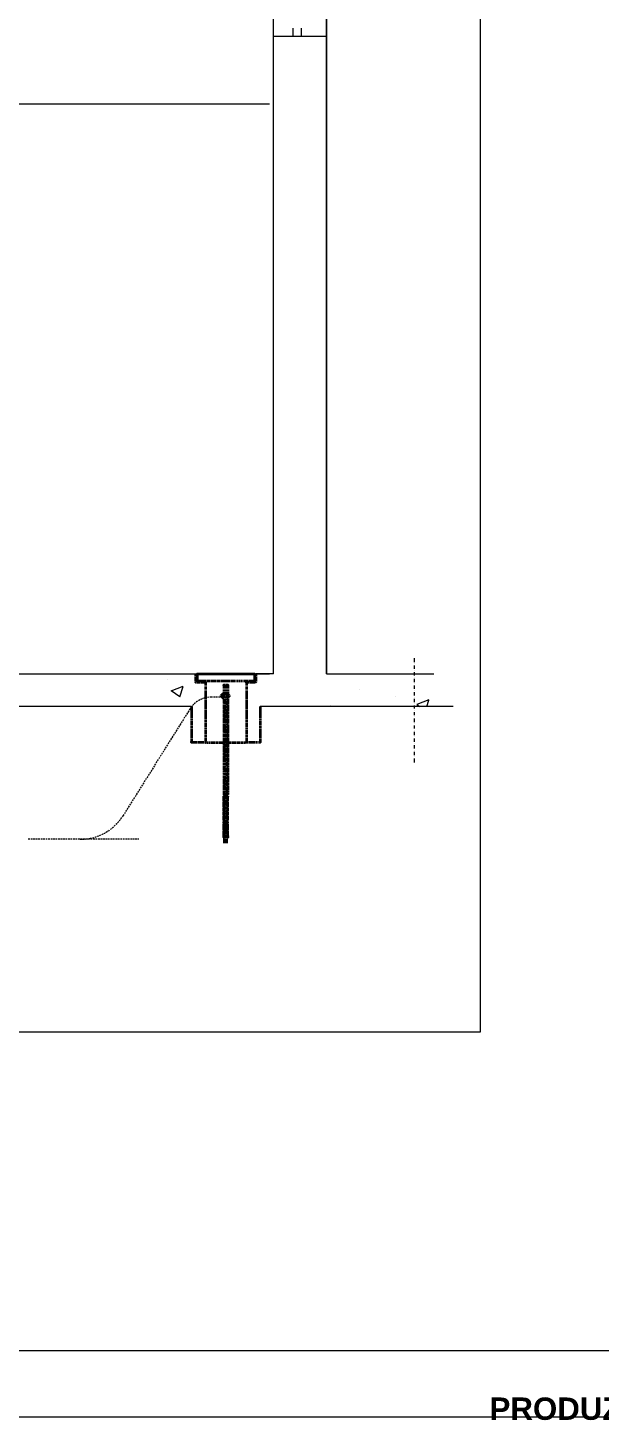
# Model space of a CAD drawing. Header units: inches. Extents: x 5 to 1823, y 18 to 726.
# Drawn here: x 298.9 to 385, y 17.5 to 227 of the extents above; entities that cross this region are included whole.
import ezdxf

# ---------------------------------------------------------------- set-up
doc = ezdxf.new("R2010")
doc.units = ezdxf.units.IN
doc.header["$MEASUREMENT"] = 0
for name, color, linetype in [('PDF2_0', 7, 'Continuous'), ('PDF2_EL0001', 1, 'Continuous'), ('PDF2_Layer 1', 7, 'Continuous'), ('PDF2_PAREDE', 6, 'Continuous'), ('PDF2_Texto', 1, 'Continuous'), ('PDF2_TIGRECAD', 6, 'Continuous')]:
    doc.layers.add(name, color=color, linetype=linetype)
doc.layers.add('PDF2_TUB-ELETRICA', color=7, linetype='Continuous', true_color=0x7fbfff)
doc.styles.add('PDF Arial Bold', font='arialbd.ttf')

msp = doc.modelspace()

# ---------------------------------------------------------------- linework, layer by layer
at = {"layer": 'PDF2_0', "lineweight": 5}
msp.add_lwpolyline([(106.39, 283.43), (366.96, 283.43), (366.96, 75.91), (106.39, 75.91)], close=True, dxfattribs=at)
msp.add_lwpolyline([(106.39, 283.43), (366.96, 283.43), (366.96, 75.91), (106.39, 75.91)], close=True, dxfattribs=at)
for points in [[(338.81, 226.88), (338.81, 227.01)], [(338.81, 226.7), (338.81, 226.83)], [(338.81, 226.52), (338.81, 226.63)], [(338.81, 226.32), (338.81, 226.45)], [(340.04, 226.88), (340.04, 227.01)], [(340.04, 226.7), (340.04, 226.83)], [(340.04, 226.52), (340.04, 226.63)], [(340.04, 226.32), (340.04, 226.45)], [(335.84, 225.78), (343.84, 225.78)], [(338.81, 226.14), (338.81, 226.27)], [(338.81, 225.96), (338.81, 226.07)], [(338.81, 225.78), (338.81, 225.89)], [(340.04, 226.14), (340.04, 226.27)], [(340.04, 225.96), (340.04, 226.07)], [(340.04, 225.78), (340.04, 225.89)], [(357.02, 132.17), (357.02, 131.57)], [(357.02, 131.32), (357.02, 131.32)], [(357.02, 131.07), (357.02, 130.58)], [(357.02, 130.33), (357.02, 130.33)], [(357.02, 130.06), (357.02, 129.57)], [(155.26, 129.82), (179.51, 129.82), (332.97, 129.82)], [(335.84, 129.82), (333.2, 129.82), (335.26, 129.82)], [(343.84, 129.82), (359.98, 129.82)], [(357.02, 129.32), (357.02, 129.32)], [(357.02, 129.08), (357.02, 128.58)], [(357.02, 128.34), (357.02, 128.34)], [(357.02, 128.07), (357.02, 127.57)], [(324.75, 125.89), (324.53, 125.78)], [(325.09, 126.05), (324.89, 125.96), (324.87, 125.96)], [(325.45, 126.16), (325.4, 126.16), (325.2, 126.09)], [(325.81, 126.25), (325.56, 126.2)], [(326.17, 126.29), (325.92, 126.27)], [(326.68, 126.31), (326.48, 126.31), (326.3, 126.29)], [(327.07, 126.31), (326.82, 126.31)], [(327.43, 126.31), (327.18, 126.31)], [(327.81, 126.31), (327.56, 126.31)], [(328.19, 126.31), (327.94, 126.31)], [(328.53, 126.31), (328.3, 126.31)], [(357.02, 127.33), (357.02, 127.33)], [(357.02, 127.08), (357.02, 126.58)], [(357.02, 126.31), (357.02, 126.31)], [(357.02, 126.07), (357.02, 125.57)], [(322.87, 123.94), (322.73, 123.71)], [(323.07, 124.25), (322.93, 124.02)], [(323.36, 124.68), (323.25, 124.52), (323.14, 124.34)], [(323.56, 124.97), (323.43, 124.77)], [(323.83, 125.24), (323.65, 125.06)], [(324.12, 125.48), (323.97, 125.37), (323.92, 125.33)], [(324.42, 125.71), (324.39, 125.69), (324.21, 125.55)], [(357.02, 125.33), (357.02, 125.33)], [(357.02, 125.08), (357.02, 124.59)], [(357.02, 124.32), (357.02, 124.32)], [(357.02, 124.07), (357.02, 123.58)], [(321.48, 121.69), (321.34, 121.49)], [(321.68, 122.03), (321.54, 121.8)], [(321.88, 122.34), (321.74, 122.12)], [(322.08, 122.66), (321.95, 122.43)], [(322.28, 122.97), (322.15, 122.77)], [(322.46, 123.28), (322.35, 123.08)], [(322.67, 123.6), (322.53, 123.4)], [(357.02, 123.33), (357.02, 123.33)], [(357.02, 123.08), (357.02, 122.57)], [(357.02, 122.32), (357.02, 122.32)], [(357.02, 122.07), (357.02, 121.58)], [(320.08, 119.47), (319.95, 119.27)], [(320.29, 119.8), (320.15, 119.58)], [(320.49, 120.12), (320.35, 119.89)], [(320.69, 120.43), (320.55, 120.21)], [(320.89, 120.75), (320.76, 120.54)], [(321.07, 121.06), (320.94, 120.86)], [(321.27, 121.38), (321.14, 121.17)], [(357.02, 121.33), (357.02, 121.33)], [(357.02, 121.08), (357.02, 120.57)], [(357.02, 120.32), (357.02, 120.32)], [(357.02, 120.07), (357.02, 119.58)], [(318.89, 117.56), (318.76, 117.36)], [(319.1, 117.9), (318.96, 117.67)], [(319.3, 118.21), (319.16, 117.99)], [(319.48, 118.52), (319.36, 118.3)], [(319.68, 118.84), (319.54, 118.64)], [(319.88, 119.15), (319.75, 118.95)], [(357.02, 119.33), (357.02, 119.33)], [(357.02, 119.09), (357.02, 118.57)], [(357.02, 118.32), (357.02, 118.32)], [(357.02, 118.08), (357.02, 117.58)], [(317.5, 115.34), (317.37, 115.13)], [(317.7, 115.67), (317.57, 115.45)], [(317.91, 115.99), (317.77, 115.76)], [(318.08, 116.3), (317.95, 116.08)], [(318.29, 116.62), (318.15, 116.41)], [(318.49, 116.93), (318.35, 116.73)], [(318.69, 117.24), (318.56, 117.04)], [(357.02, 117.33), (357.02, 117.33)], [(357.02, 117.06), (357.02, 116.46)], [(316.31, 113.43), (316.18, 113.23)], [(316.49, 113.76), (316.38, 113.54)], [(316.69, 114.08), (316.56, 113.85)], [(316.9, 114.39), (316.76, 114.17)], [(317.1, 114.71), (316.96, 114.51)], [(317.3, 115.02), (317.16, 114.82)], [(314.92, 111.2), (314.78, 111)], [(315.1, 111.52), (314.99, 111.32)], [(315.3, 111.86), (315.17, 111.63)], [(315.5, 112.17), (315.37, 111.95)], [(315.71, 112.48), (315.57, 112.28)], [(315.91, 112.8), (315.77, 112.6)], [(316.11, 113.11), (315.97, 112.91)], [(313.53, 108.98), (313.39, 108.78)], [(313.71, 109.3), (313.57, 109.09)], [(313.91, 109.63), (313.77, 109.41)], [(314.11, 109.95), (313.98, 109.72)], [(314.31, 110.26), (314.18, 110.04)], [(314.52, 110.58), (314.38, 110.37)], [(314.72, 110.89), (314.58, 110.69)], [(311.84, 106.89), (312.02, 107.05)], [(312.14, 107.14), (312.27, 107.28), (312.29, 107.32)], [(312.38, 107.41), (312.54, 107.61)], [(312.63, 107.7), (312.76, 107.86), (312.79, 107.9)], [(312.85, 107.99), (313.01, 108.2)], [(313.33, 108.67), (313.21, 108.49), (313.08, 108.31)], [(299.16, 104.94), (298.91, 104.94)], [(299.54, 104.94), (299.29, 104.94)], [(299.92, 104.94), (299.67, 104.94)], [(300.3, 104.94), (300.03, 104.94)], [(300.66, 104.94), (300.42, 104.94)], [(301.04, 104.94), (300.8, 104.94)], [(301.43, 104.94), (301.18, 104.94)], [(301.78, 104.94), (301.54, 104.94)], [(302.17, 104.94), (301.92, 104.94)], [(302.55, 104.94), (302.3, 104.94)], [(302.91, 104.94), (302.66, 104.94)], [(303.29, 104.94), (303.04, 104.94)], [(303.67, 104.94), (303.42, 104.94)], [(304.05, 104.94), (303.78, 104.94)], [(304.41, 104.94), (304.16, 104.94)], [(304.79, 104.94), (304.55, 104.94)], [(305.18, 104.94), (304.93, 104.94)], [(305.53, 104.94), (305.29, 104.94)], [(305.92, 104.94), (305.67, 104.94)], [(306.3, 104.94), (306.05, 104.94)], [(306.66, 104.94), (306.41, 104.94)], [(306.75, 104.92), (306.97, 104.92)], [(307.04, 104.94), (306.79, 104.94)], [(307.11, 104.94), (307.35, 104.94)], [(307.42, 104.94), (307.17, 104.94)], [(307.47, 104.94), (307.51, 104.94), (307.71, 104.99)], [(307.8, 104.92), (307.53, 104.94)], [(307.85, 105.01), (308.09, 105.03)], [(308.16, 104.92), (307.91, 104.92)], [(308.21, 105.05), (308.27, 105.08), (308.45, 105.12)], [(308.54, 104.92), (308.3, 104.92)], [(308.59, 105.14), (308.81, 105.21)], [(308.92, 104.92), (308.68, 104.92)], [(308.95, 105.23), (309.01, 105.25), (309.17, 105.32)], [(309.28, 104.92), (309.04, 104.92)], [(309.28, 105.37), (309.53, 105.46)], [(309.67, 104.92), (309.42, 104.92)], [(309.64, 105.5), (309.73, 105.52), (309.87, 105.59)], [(310.05, 104.92), (309.8, 104.92)], [(309.98, 105.64), (310.2, 105.75)], [(310.43, 104.92), (310.16, 104.92)], [(310.32, 105.82), (310.43, 105.86), (310.54, 105.93)], [(310.79, 104.92), (310.54, 104.92)], [(310.65, 106), (310.86, 106.13)], [(311.17, 104.92), (310.92, 104.92)], [(310.97, 106.2), (311.08, 106.27), (311.17, 106.33)], [(311.28, 106.42), (311.46, 106.56)], [(311.55, 104.92), (311.28, 104.92)], [(311.57, 106.65), (311.71, 106.74), (311.75, 106.8)], [(311.91, 104.92), (311.66, 104.92)], [(312.29, 104.92), (312.05, 104.92)], [(312.67, 104.92), (312.43, 104.92)], [(313.03, 104.92), (312.79, 104.92)], [(313.41, 104.92), (313.17, 104.92)], [(313.8, 104.92), (313.55, 104.92)], [(314.18, 104.92), (313.91, 104.92)], [(314.54, 104.92), (314.29, 104.92)], [(314.92, 104.92), (314.67, 104.92)], [(315.3, 104.92), (315.03, 104.92)], [(315.57, 104.92), (315.41, 104.92)]]:
    msp.add_lwpolyline(points, dxfattribs=at)
at = {"layer": 'PDF2_EL0001', "lineweight": 5}
for points in [[(146.69, 129.82), (146.69, 249.8), (129.51, 249.8), (129.51, 254.96), (361.01, 254.96), (361.01, 249.8), (343.84, 249.8), (343.84, 129.82), (343.84, 249.8)], [(335.84, 129.82), (335.84, 249.8), (335.84, 235.18)], [(207.26, 129.75), (207.26, 215.63), (335.26, 215.63)]]:
    msp.add_lwpolyline(points, dxfattribs=at)
at = {"layer": 'PDF2_Layer 1', "color": 30, "lineweight": 5, "true_color": 0xff7f00}
msp.add_lwpolyline([(25.47, 611.93), (866.45, 611.93), (866.45, 17.96), (25.47, 17.96)], close=True, dxfattribs=at)
at = {"layer": 'PDF2_Layer 1', "lineweight": 5}
msp.add_lwpolyline([(50.46, 27.95), (50.46, 601.94), (856.46, 601.94), (856.46, 27.95)], close=True, dxfattribs=at)
msp.add_lwpolyline([(50.46, 27.95), (50.46, 601.94), (856.46, 601.94), (856.46, 27.95)], close=True, dxfattribs=at)
msp.add_lwpolyline([(50.46, 27.95), (50.46, 601.94), (856.46, 601.94), (856.46, 27.95)], close=True, dxfattribs=at)
at = {"layer": 'PDF2_PAREDE', "lineweight": 35}
for points in [[(324.12, 129.82), (324.12, 129.68)], [(324.12, 129.62), (324.12, 129.5)], [(324.12, 129.44), (324.12, 129.32)], [(324.12, 129.26), (324.12, 129.12)], [(324.12, 129.05), (324.12, 128.94)], [(324.12, 128.87), (324.12, 128.76)], [(324.12, 128.69), (324.12, 128.56), (324.26, 128.56)], [(324.33, 129.71), (324.33, 129.82), (332.99, 129.82), (332.99, 129.71)], [(324.33, 129.64), (324.33, 129.5)], [(324.33, 129.46), (324.33, 129.32)], [(324.33, 129.26), (324.33, 129.14)], [(324.33, 129.08), (324.33, 128.94)], [(324.33, 128.87), (324.33, 128.78), (324.42, 128.78)], [(324.33, 128.56), (324.44, 128.56)], [(324.48, 128.78), (324.6, 128.78)], [(324.51, 128.56), (324.64, 128.56)], [(324.66, 128.78), (324.8, 128.78)], [(324.69, 128.56), (324.82, 128.56)], [(324.84, 128.78), (324.98, 128.78)], [(324.89, 128.56), (325, 128.56)], [(325.05, 128.78), (325.16, 128.78)], [(325.07, 128.56), (325.2, 128.56)], [(325.22, 128.78), (325.36, 128.78)], [(325.25, 128.56), (325.38, 128.56)], [(325.4, 128.78), (325.54, 128.78)], [(325.45, 128.56), (325.58, 128.56), (325.58, 128.47)], [(325.58, 128.4), (325.58, 128.29)], [(325.58, 128.22), (325.58, 128.11)], [(325.58, 128.04), (325.58, 127.91)], [(325.58, 127.84), (325.58, 127.73)], [(325.61, 128.78), (325.72, 128.78)], [(325.79, 128.78), (325.92, 128.78)], [(325.97, 128.78), (326.1, 128.78)], [(326.17, 128.78), (326.28, 128.78)], [(326.35, 128.78), (326.48, 128.78)], [(326.53, 128.78), (326.66, 128.78)], [(326.73, 128.78), (326.84, 128.78)], [(326.91, 128.78), (327.04, 128.78)], [(327.11, 128.78), (327.22, 128.78)], [(327.29, 128.78), (327.4, 128.78)], [(327.47, 128.78), (327.6, 128.78)], [(327.67, 128.78), (327.78, 128.78)], [(327.85, 128.78), (327.99, 128.78)], [(328.03, 128.78), (328.17, 128.78)], [(328.23, 128.78), (328.35, 128.78)], [(328.35, 128.07), (328.35, 128.16), (328.44, 128.16)], [(328.35, 128.02), (328.35, 127.89)], [(328.41, 128.78), (328.55, 128.78)], [(328.48, 128.16), (328.48, 128.07)], [(328.48, 128.02), (328.48, 127.89)], [(328.5, 128.16), (328.64, 128.16)], [(328.59, 128.78), (328.73, 128.78)], [(328.7, 128.16), (328.82, 128.16)], [(328.79, 128.78), (328.91, 128.78)], [(328.84, 128.16), (328.84, 128.07)], [(328.84, 128.02), (328.84, 127.89)], [(328.88, 128.16), (328.97, 128.16), (328.97, 128.07)], [(328.97, 128.78), (329.11, 128.78)], [(328.97, 128.02), (328.97, 127.89)], [(329.15, 128.78), (329.29, 128.78)], [(329.36, 128.78), (329.47, 128.78)], [(329.54, 128.78), (329.67, 128.78)], [(329.72, 128.78), (329.85, 128.78)], [(329.92, 128.78), (330.03, 128.78)], [(330.1, 128.78), (330.23, 128.78)], [(330.3, 128.78), (330.41, 128.78)], [(330.48, 128.78), (330.59, 128.78)], [(330.66, 128.78), (330.79, 128.78)], [(330.86, 128.78), (330.97, 128.78)], [(331.04, 128.78), (331.15, 128.78)], [(331.22, 128.78), (331.35, 128.78)], [(331.42, 128.78), (331.53, 128.78)], [(331.6, 128.78), (331.74, 128.78)], [(331.76, 128.47), (331.76, 128.56), (331.87, 128.56)], [(331.76, 128.4), (331.76, 128.29)], [(331.76, 128.22), (331.76, 128.11)], [(331.76, 128.04), (331.76, 127.91)], [(331.76, 127.84), (331.76, 127.73)], [(331.78, 128.78), (331.92, 128.78)], [(331.94, 128.56), (332.07, 128.56)], [(331.98, 128.78), (332.1, 128.78)], [(332.14, 128.56), (332.25, 128.56)], [(332.16, 128.78), (332.3, 128.78)], [(332.32, 128.56), (332.43, 128.56)], [(332.34, 128.78), (332.48, 128.78)], [(332.5, 128.56), (332.63, 128.56)], [(332.54, 128.78), (332.66, 128.78)], [(332.7, 128.56), (332.81, 128.56)], [(332.72, 128.78), (332.86, 128.78)], [(332.88, 128.56), (333.02, 128.56)], [(332.99, 128.87), (332.99, 128.78), (332.9, 128.78)], [(332.99, 129.64), (332.99, 129.5)], [(332.99, 129.46), (332.99, 129.32)], [(332.99, 129.26), (332.99, 129.14)], [(332.99, 129.08), (332.99, 128.94)], [(333.2, 128.69), (333.2, 128.56), (333.06, 128.56)], [(333.2, 129.82), (333.2, 129.68)], [(333.2, 129.62), (333.2, 129.5)], [(333.2, 129.44), (333.2, 129.32)], [(333.2, 129.26), (333.2, 129.12)], [(333.2, 129.05), (333.2, 128.94)], [(333.2, 128.87), (333.2, 128.76)], [(325.58, 127.66), (325.58, 127.55)], [(325.58, 127.48), (325.58, 127.35)], [(325.58, 127.28), (325.58, 127.17)], [(325.58, 127.1), (325.58, 126.97)], [(325.58, 126.92), (325.58, 126.79)], [(325.58, 126.72), (325.58, 126.61)], [(325.58, 126.54), (325.58, 126.4)], [(325.58, 126.36), (325.58, 126.23)], [(325.58, 126.16), (325.58, 126.05)], [(325.58, 125.98), (325.58, 125.84)], [(325.58, 125.8), (325.58, 125.66)], [(327.94, 126.54), (327.94, 126.61), (328.01, 126.61)], [(327.94, 126.47), (327.94, 126.4), (328.01, 126.4)], [(328.08, 126.61), (328.14, 126.61)], [(328.08, 126.4), (328.14, 126.4)], [(328.14, 126.72), (328.14, 126.81), (328.21, 126.81)], [(328.14, 126.67), (328.14, 126.54)], [(328.14, 126.47), (328.14, 126.36)], [(328.14, 126.29), (328.14, 126.2), (328.21, 126.2)], [(328.28, 126.81), (328.35, 126.81)], [(328.28, 126.2), (328.35, 126.2)], [(328.35, 127.82), (328.35, 127.71)], [(328.35, 127.64), (328.35, 127.5)], [(328.35, 127.44), (328.35, 127.33)], [(328.35, 127.26), (328.35, 127.15)], [(328.35, 127.08), (328.35, 126.94)], [(328.35, 126.88), (328.35, 126.76)], [(328.35, 126.7), (328.35, 126.61), (328.46, 126.61)], [(328.35, 126.61), (328.35, 126.52)], [(328.35, 126.45), (328.35, 126.31)], [(328.35, 126.4), (328.46, 126.4)], [(328.35, 126.27), (328.35, 126.14)], [(328.35, 126.07), (328.35, 125.96)], [(328.35, 125.89), (328.35, 125.75)], [(328.48, 127.82), (328.48, 127.71)], [(328.48, 127.64), (328.48, 127.5)], [(328.48, 127.44), (328.48, 127.33)], [(328.48, 127.26), (328.48, 127.15)], [(328.48, 127.08), (328.48, 126.94)], [(328.48, 126.88), (328.48, 126.76)], [(328.48, 126.7), (328.48, 126.61)], [(328.48, 126.4), (328.48, 126.31)], [(328.48, 126.25), (328.48, 126.14)], [(328.48, 126.07), (328.48, 125.93)], [(328.48, 125.87), (328.48, 125.75)], [(328.53, 126.61), (328.64, 126.61)], [(328.53, 126.4), (328.64, 126.4)], [(328.84, 126.7), (328.84, 126.61), (328.7, 126.61)], [(328.7, 126.4), (328.84, 126.4), (328.84, 126.27)], [(328.84, 127.82), (328.84, 127.71)], [(328.84, 127.64), (328.84, 127.5)], [(328.84, 127.44), (328.84, 127.33)], [(328.84, 127.26), (328.84, 127.15)], [(328.84, 127.08), (328.84, 126.94)], [(328.84, 126.88), (328.84, 126.76)], [(328.84, 126.2), (328.84, 126.09)], [(328.84, 126.02), (328.84, 125.89)], [(328.84, 125.82), (328.84, 125.71)], [(328.88, 126.61), (329.02, 126.61)], [(328.88, 126.4), (329.02, 126.4)], [(328.97, 127.82), (328.97, 127.71)], [(328.97, 127.64), (328.97, 127.5)], [(328.97, 127.44), (328.97, 127.33)], [(328.97, 127.26), (328.97, 127.15)], [(328.97, 127.08), (328.97, 126.94)], [(328.97, 126.88), (328.97, 126.76)], [(328.97, 126.7), (328.97, 126.61)], [(328.97, 126.4), (328.97, 126.31)], [(328.97, 126.25), (328.97, 126.14)], [(328.97, 126.07), (328.97, 125.93)], [(328.97, 125.87), (328.97, 125.75)], [(329.09, 126.61), (329.18, 126.61), (329.18, 126.54)], [(329.18, 126.47), (329.18, 126.4), (329.09, 126.4)], [(331.76, 127.66), (331.76, 127.55)], [(331.76, 127.48), (331.76, 127.35)], [(331.76, 127.28), (331.76, 127.17)], [(331.76, 127.1), (331.76, 126.97)], [(331.76, 126.92), (331.76, 126.79)], [(331.76, 126.72), (331.76, 126.61)], [(331.76, 126.54), (331.76, 126.4)], [(331.76, 126.36), (331.76, 126.23)], [(331.76, 126.16), (331.76, 126.05)], [(331.76, 125.98), (331.76, 125.84)], [(331.76, 125.8), (331.76, 125.66)], [(323.52, 124.9), (323.52, 124.77)], [(323.52, 124.7), (323.52, 124.56)], [(323.52, 124.52), (323.52, 124.38)], [(323.52, 124.32), (323.52, 124.2)], [(323.52, 124.14), (323.52, 124)], [(323.52, 123.96), (323.52, 123.82)], [(323.52, 123.76), (323.52, 123.64)], [(325.58, 125.6), (325.58, 125.48)], [(325.58, 125.42), (325.58, 125.28)], [(325.58, 125.24), (325.58, 125.1)], [(325.58, 125.04), (325.58, 124.92)], [(325.58, 124.86), (325.58, 124.72)], [(325.58, 124.65), (325.58, 124.54)], [(325.58, 124.47), (325.58, 124.36)], [(325.58, 124.29), (325.58, 124.16)], [(325.58, 124.09), (325.58, 123.98)], [(325.58, 123.91), (325.58, 123.78)], [(325.58, 123.73), (325.58, 123.6)], [(328.35, 125.71), (328.35, 125.57)], [(328.35, 125.51), (328.35, 125.39)], [(328.35, 125.33), (328.35, 125.19)], [(328.35, 125.12), (328.35, 125.01)], [(328.35, 124.95), (328.35, 124.83)], [(328.35, 124.77), (328.35, 124.63)], [(328.35, 124.56), (328.35, 124.45)], [(328.35, 124.38), (328.35, 124.25)], [(328.35, 124.2), (328.35, 124.07)], [(328.35, 124), (328.35, 123.89)], [(328.35, 123.82), (328.35, 123.69)], [(328.35, 123.64), (328.35, 123.51)], [(328.48, 125.69), (328.48, 125.57)], [(328.48, 125.51), (328.48, 125.37)], [(328.48, 125.3), (328.48, 125.19)], [(328.48, 125.12), (328.48, 124.99)], [(328.48, 124.95), (328.48, 124.81)], [(328.48, 124.74), (328.48, 124.63)], [(328.48, 124.56), (328.48, 124.43)], [(328.48, 124.38), (328.48, 124.25)], [(328.48, 124.18), (328.48, 124.07)], [(328.48, 124), (328.48, 123.87)], [(328.48, 123.82), (328.48, 123.69)], [(328.84, 125.64), (328.84, 125.53)], [(328.84, 125.46), (328.84, 125.33)], [(328.84, 125.26), (328.84, 125.15)], [(328.84, 125.08), (328.84, 124.95)], [(328.84, 124.9), (328.84, 124.77)], [(328.84, 124.7), (328.84, 124.59)], [(328.84, 124.52), (328.84, 124.38)], [(328.84, 124.34), (328.84, 124.2)], [(328.84, 124.14), (328.84, 124.02)], [(328.84, 123.96), (328.84, 123.82)], [(328.84, 123.78), (328.84, 123.64)], [(328.97, 125.69), (328.97, 125.57)], [(328.97, 125.51), (328.97, 125.37)], [(328.97, 125.3), (328.97, 125.19)], [(328.97, 125.12), (328.97, 124.99)], [(328.97, 124.95), (328.97, 124.81)], [(328.97, 124.74), (328.97, 124.63)], [(328.97, 124.56), (328.97, 124.43)], [(328.97, 124.38), (328.97, 124.25)], [(328.97, 124.18), (328.97, 124.07)], [(328.97, 124), (328.97, 123.87)], [(328.97, 123.82), (328.97, 123.69)], [(331.76, 125.6), (331.76, 125.48)], [(331.76, 125.42), (331.76, 125.28)], [(331.76, 125.24), (331.76, 125.1)], [(331.76, 125.04), (331.76, 124.92)], [(331.76, 124.86), (331.76, 124.72)], [(331.76, 124.65), (331.76, 124.54)], [(331.76, 124.47), (331.76, 124.36)], [(331.76, 124.29), (331.76, 124.16)], [(331.76, 124.09), (331.76, 123.98)], [(331.76, 123.91), (331.76, 123.78)], [(331.76, 123.73), (331.76, 123.6)], [(333.82, 124.9), (333.82, 124.77)], [(333.82, 124.7), (333.82, 124.56)], [(333.82, 124.52), (333.82, 124.38)], [(333.82, 124.32), (333.82, 124.2)], [(333.82, 124.14), (333.82, 124)], [(333.82, 123.96), (333.82, 123.82)], [(333.82, 123.76), (333.82, 123.64)], [(323.52, 123.58), (323.52, 123.44)], [(323.52, 123.4), (323.52, 123.26)], [(323.52, 123.19), (323.52, 123.08)], [(323.52, 123.01), (323.52, 122.88)], [(323.52, 122.81), (323.52, 122.7)], [(323.52, 122.63), (323.52, 122.52)], [(323.52, 122.45), (323.52, 122.32)], [(323.52, 122.25), (323.52, 122.14)], [(323.52, 122.07), (323.52, 121.96)], [(323.52, 121.89), (323.52, 121.76)], [(323.52, 121.69), (323.52, 121.58)], [(325.58, 123.53), (325.58, 123.42)], [(325.58, 123.35), (325.58, 123.22)], [(325.58, 123.17), (325.58, 123.04)], [(325.58, 122.97), (325.58, 122.86)], [(325.58, 122.79), (325.58, 122.66)], [(325.58, 122.61), (325.58, 122.48)], [(325.58, 122.41), (325.58, 122.3)], [(325.58, 122.23), (325.58, 122.09)], [(325.58, 122.05), (325.58, 121.91)], [(325.58, 121.85), (325.58, 121.73)], [(325.58, 121.67), (325.58, 121.53)], [(328.35, 123.44), (328.35, 123.33)], [(328.35, 123.26), (328.35, 123.13)], [(328.35, 123.08), (328.35, 122.95)], [(328.35, 122.88), (328.35, 122.77)], [(328.35, 122.7), (328.35, 122.57)], [(328.35, 122.52), (328.35, 122.39)], [(328.35, 122.32), (328.35, 122.21)], [(328.35, 122.14), (328.35, 122)], [(328.35, 121.94), (328.35, 121.82)], [(328.35, 121.76), (328.35, 121.64)], [(328.35, 121.58), (328.35, 121.44)], [(328.48, 123.62), (328.48, 123.51)], [(328.48, 123.44), (328.48, 123.31)], [(328.48, 123.26), (328.48, 123.13)], [(328.48, 123.06), (328.48, 122.95)], [(328.48, 122.88), (328.48, 122.75)], [(328.48, 122.68), (328.48, 122.57)], [(328.48, 122.5), (328.48, 122.39)], [(328.48, 122.32), (328.48, 122.18)], [(328.48, 122.12), (328.48, 122)], [(328.48, 121.94), (328.48, 121.82)], [(328.48, 121.76), (328.48, 121.62)], [(328.48, 121.56), (328.48, 121.44)], [(328.84, 123.58), (328.84, 123.46)], [(328.84, 123.4), (328.84, 123.26)], [(328.84, 123.22), (328.84, 123.08)], [(328.84, 123.01), (328.84, 122.9)], [(328.84, 122.83), (328.84, 122.7)], [(328.84, 122.63), (328.84, 122.52)], [(328.84, 122.45), (328.84, 122.34)], [(328.84, 122.27), (328.84, 122.14)], [(328.84, 122.07), (328.84, 121.96)], [(328.84, 121.89), (328.84, 121.76)], [(328.84, 121.71), (328.84, 121.58)], [(328.97, 123.62), (328.97, 123.51)], [(328.97, 123.44), (328.97, 123.31)], [(328.97, 123.26), (328.97, 123.13)], [(328.97, 123.06), (328.97, 122.95)], [(328.97, 122.88), (328.97, 122.75)], [(328.97, 122.68), (328.97, 122.57)], [(328.97, 122.5), (328.97, 122.39)], [(328.97, 122.32), (328.97, 122.18)], [(328.97, 122.12), (328.97, 122)], [(328.97, 121.94), (328.97, 121.82)], [(328.97, 121.76), (328.97, 121.62)], [(328.97, 121.56), (328.97, 121.44)], [(331.76, 123.53), (331.76, 123.42)], [(331.76, 123.35), (331.76, 123.22)], [(331.76, 123.17), (331.76, 123.04)], [(331.76, 122.97), (331.76, 122.86)], [(331.76, 122.79), (331.76, 122.66)], [(331.76, 122.61), (331.76, 122.48)], [(331.76, 122.41), (331.76, 122.3)], [(331.76, 122.23), (331.76, 122.09)], [(331.76, 122.05), (331.76, 121.91)], [(331.76, 121.85), (331.76, 121.73)], [(331.76, 121.67), (331.76, 121.53)], [(333.82, 123.58), (333.82, 123.44)], [(333.82, 123.4), (333.82, 123.26)], [(333.82, 123.19), (333.82, 123.08)], [(333.82, 123.01), (333.82, 122.88)], [(333.82, 122.81), (333.82, 122.7)], [(333.82, 122.63), (333.82, 122.52)], [(333.82, 122.45), (333.82, 122.32)], [(333.82, 122.25), (333.82, 122.14)], [(333.82, 122.07), (333.82, 121.96)], [(333.82, 121.89), (333.82, 121.76)], [(333.82, 121.69), (333.82, 121.58)], [(323.52, 121.51), (323.52, 121.38)], [(323.52, 121.33), (323.52, 121.2)], [(323.52, 121.13), (323.52, 121.02)], [(323.52, 120.95), (323.52, 120.81)], [(323.52, 120.77), (323.52, 120.63)], [(323.52, 120.57), (323.52, 120.45)], [(323.52, 120.39), (323.52, 120.25)], [(323.52, 120.21), (323.52, 120.07)], [(323.52, 120.01), (323.52, 119.89)], [(323.52, 119.83), (323.52, 119.69)], [(323.68, 119.51), (323.52, 119.51), (323.52, 119.65)], [(323.86, 119.51), (323.72, 119.51)], [(324.03, 119.51), (323.92, 119.51)], [(324.24, 119.51), (324.1, 119.51)], [(324.42, 119.51), (324.3, 119.51)], [(324.6, 119.51), (324.48, 119.51)], [(324.8, 119.51), (324.66, 119.51)], [(324.98, 119.51), (324.87, 119.51)], [(325.16, 119.51), (325.05, 119.51)], [(325.36, 119.51), (325.22, 119.51)], [(325.58, 119.51), (325.43, 119.51)], [(325.58, 121.47), (325.58, 121.35)], [(325.58, 121.29), (325.58, 121.17)], [(325.58, 121.11), (325.58, 120.97)], [(325.58, 120.9), (325.58, 120.79)], [(325.58, 120.72), (325.58, 120.61)], [(325.58, 120.54), (325.58, 120.41)], [(325.58, 120.34), (325.58, 120.23)], [(325.58, 120.16), (325.58, 120.03)], [(325.58, 119.98), (325.58, 119.85)], [(325.58, 119.78), (325.58, 119.67)], [(325.58, 119.6), (325.58, 119.51), (325.72, 119.51)], [(325.79, 119.51), (325.9, 119.51)], [(325.97, 119.51), (326.08, 119.51)], [(326.15, 119.51), (326.28, 119.51)], [(326.35, 119.51), (326.46, 119.51)], [(326.53, 119.51), (326.66, 119.51)], [(326.71, 119.51), (326.84, 119.51)], [(326.91, 119.51), (327.02, 119.51)], [(327.09, 119.51), (327.22, 119.51)], [(327.27, 119.51), (327.4, 119.51)], [(327.47, 119.51), (327.58, 119.51)], [(327.65, 119.51), (327.78, 119.51)], [(327.83, 119.51), (327.96, 119.51)], [(328.03, 119.51), (328.14, 119.51)], [(328.21, 119.51), (328.35, 119.51), (328.35, 119.38)], [(328.35, 121.38), (328.35, 121.26)], [(328.35, 121.2), (328.35, 121.08)], [(328.35, 121.02), (328.35, 120.88)], [(328.35, 120.81), (328.35, 120.7)], [(328.35, 120.63), (328.35, 120.5)], [(328.35, 120.45), (328.35, 120.32)], [(328.35, 120.25), (328.35, 120.14)], [(328.35, 120.07), (328.35, 119.94)], [(328.35, 119.89), (328.35, 119.76)], [(328.35, 119.69), (328.35, 119.58)], [(328.48, 121.38), (328.48, 121.24)], [(328.48, 121.2), (328.48, 121.06)], [(328.48, 120.99), (328.48, 120.88)], [(328.48, 120.81), (328.48, 120.68)], [(328.48, 120.63), (328.48, 120.5)], [(328.48, 120.43), (328.48, 120.32)], [(328.48, 120.25), (328.48, 120.12)], [(328.48, 120.07), (328.48, 119.94)], [(328.48, 119.87), (328.48, 119.76)], [(328.48, 119.69), (328.48, 119.56)], [(328.48, 119.51), (328.48, 119.38)], [(328.84, 121.51), (328.84, 121.4)], [(328.84, 121.33), (328.84, 121.2)], [(328.84, 121.15), (328.84, 121.02)], [(328.84, 120.95), (328.84, 120.84)], [(328.84, 120.77), (328.84, 120.63)], [(328.84, 120.59), (328.84, 120.45)], [(328.84, 120.39), (328.84, 120.28)], [(328.84, 120.21), (328.84, 120.07)], [(328.84, 120.03), (328.84, 119.89)], [(328.84, 119.83), (328.84, 119.71)], [(328.84, 119.65), (328.84, 119.51)], [(328.84, 119.44), (328.84, 119.33)], [(328.97, 121.38), (328.97, 121.24)], [(328.97, 121.2), (328.97, 121.06)], [(328.97, 120.99), (328.97, 120.88)], [(328.97, 120.81), (328.97, 120.68)], [(328.97, 120.63), (328.97, 120.5)], [(328.97, 120.43), (328.97, 120.32)], [(328.97, 120.25), (328.97, 120.12)], [(328.97, 120.07), (328.97, 119.94)], [(328.97, 119.87), (328.97, 119.76)], [(328.97, 119.69), (328.97, 119.56)], [(328.97, 119.38), (328.97, 119.51), (329.11, 119.51)], [(329.18, 119.51), (329.31, 119.51)], [(329.36, 119.51), (329.49, 119.51)], [(329.56, 119.51), (329.67, 119.51)], [(329.74, 119.51), (329.87, 119.51)], [(329.92, 119.51), (330.05, 119.51)], [(330.12, 119.51), (330.23, 119.51)], [(330.3, 119.51), (330.43, 119.51)], [(330.48, 119.51), (330.61, 119.51)], [(330.68, 119.51), (330.79, 119.51)], [(330.86, 119.51), (330.99, 119.51)], [(331.04, 119.51), (331.17, 119.51)], [(331.24, 119.51), (331.35, 119.51)], [(331.42, 119.51), (331.56, 119.51)], [(331.92, 119.51), (331.76, 119.51), (331.62, 119.51)], [(331.76, 121.47), (331.76, 121.35)], [(331.76, 121.29), (331.76, 121.17)], [(331.76, 121.11), (331.76, 120.97)], [(331.76, 120.9), (331.76, 120.79)], [(331.76, 120.72), (331.76, 120.61)], [(331.76, 120.54), (331.76, 120.41)], [(331.76, 120.34), (331.76, 120.23)], [(331.76, 120.16), (331.76, 120.03)], [(331.76, 119.98), (331.76, 119.85)], [(331.76, 119.78), (331.76, 119.67)], [(331.76, 119.6), (331.76, 119.51)], [(332.1, 119.51), (331.96, 119.51)], [(332.27, 119.51), (332.16, 119.51)], [(332.48, 119.51), (332.34, 119.51)], [(332.66, 119.51), (332.54, 119.51)], [(332.84, 119.51), (332.72, 119.51)], [(333.04, 119.51), (332.9, 119.51)], [(333.22, 119.51), (333.11, 119.51)], [(333.4, 119.51), (333.28, 119.51)], [(333.6, 119.51), (333.46, 119.51)], [(333.82, 119.65), (333.82, 119.51), (333.67, 119.51)], [(333.82, 121.51), (333.82, 121.38)], [(333.82, 121.33), (333.82, 121.2)], [(333.82, 121.13), (333.82, 121.02)], [(333.82, 120.95), (333.82, 120.81)], [(333.82, 120.77), (333.82, 120.63)], [(333.82, 120.57), (333.82, 120.45)], [(333.82, 120.39), (333.82, 120.25)], [(333.82, 120.21), (333.82, 120.07)], [(333.82, 120.01), (333.82, 119.89)], [(333.82, 119.83), (333.82, 119.69)], [(328.35, 119.33), (328.35, 119.2)], [(328.35, 119.13), (328.35, 119.02)], [(328.35, 118.95), (328.35, 118.82)], [(328.35, 118.77), (328.35, 118.64)], [(328.35, 118.57), (328.35, 118.46)], [(328.35, 118.39), (328.35, 118.25)], [(328.35, 118.19), (328.35, 118.08)], [(328.35, 118.01), (328.35, 117.9)], [(328.35, 117.83), (328.35, 117.69)], [(328.35, 117.63), (328.35, 117.51)], [(328.35, 117.45), (328.35, 117.31)], [(328.48, 119.31), (328.48, 119.2)], [(328.48, 119.13), (328.48, 119)], [(328.48, 118.93), (328.48, 118.82)], [(328.48, 118.75), (328.48, 118.64)], [(328.48, 118.57), (328.48, 118.43)], [(328.48, 118.37), (328.48, 118.25)], [(328.48, 118.19), (328.48, 118.05)], [(328.48, 118.01), (328.48, 117.87)], [(328.48, 117.81), (328.48, 117.69)], [(328.48, 117.63), (328.48, 117.49)], [(328.48, 117.45), (328.48, 117.31)], [(328.84, 119.27), (328.84, 119.15)], [(328.84, 119.09), (328.84, 118.95)], [(328.84, 118.88), (328.84, 118.77)], [(328.84, 118.7), (328.84, 118.59)], [(328.84, 118.52), (328.84, 118.39)], [(328.84, 118.32), (328.84, 118.21)], [(328.84, 118.14), (328.84, 118.01)], [(328.84, 117.96), (328.84, 117.83)], [(328.84, 117.76), (328.84, 117.65)], [(328.84, 117.58), (328.84, 117.45)], [(328.84, 117.4), (328.84, 117.27)], [(328.97, 119.31), (328.97, 119.2)], [(328.97, 119.13), (328.97, 119)], [(328.97, 118.93), (328.97, 118.82)], [(328.97, 118.75), (328.97, 118.64)], [(328.97, 118.57), (328.97, 118.43)], [(328.97, 118.37), (328.97, 118.25)], [(328.97, 118.19), (328.97, 118.05)], [(328.97, 118.01), (328.97, 117.87)], [(328.97, 117.81), (328.97, 117.69)], [(328.97, 117.63), (328.97, 117.49)], [(328.97, 117.45), (328.97, 117.31)], [(328.35, 117.27), (328.35, 117.13)], [(328.35, 117.06), (328.35, 116.95)], [(328.35, 116.89), (328.35, 116.75)], [(328.35, 116.71), (328.35, 116.57)], [(328.35, 116.5), (328.35, 116.39)], [(328.35, 116.32), (328.35, 116.19)], [(328.35, 116.14), (328.35, 116.01)], [(328.35, 115.94), (328.35, 115.83)], [(328.35, 115.76), (328.35, 115.63)], [(328.35, 115.58), (328.35, 115.45)], [(328.35, 115.38), (328.35, 115.27)], [(328.48, 117.24), (328.48, 117.13)], [(328.48, 117.06), (328.48, 116.93)], [(328.48, 116.89), (328.48, 116.75)], [(328.48, 116.68), (328.48, 116.57)], [(328.48, 116.5), (328.48, 116.37)], [(328.48, 116.32), (328.48, 116.19)], [(328.48, 116.12), (328.48, 116.01)], [(328.48, 115.94), (328.48, 115.81)], [(328.48, 115.74), (328.48, 115.63)], [(328.48, 115.56), (328.48, 115.45)], [(328.48, 115.38), (328.48, 115.25)], [(328.84, 117.2), (328.84, 117.09)], [(328.84, 117.02), (328.84, 116.89)], [(328.84, 116.84), (328.84, 116.71)], [(328.84, 116.64), (328.84, 116.53)], [(328.84, 116.46), (328.84, 116.32)], [(328.84, 116.28), (328.84, 116.14)], [(328.84, 116.08), (328.84, 115.96)], [(328.84, 115.9), (328.84, 115.76)], [(328.84, 115.7), (328.84, 115.58)], [(328.84, 115.52), (328.84, 115.4)], [(328.84, 115.34), (328.84, 115.2)], [(328.97, 117.24), (328.97, 117.13)], [(328.97, 117.06), (328.97, 116.93)], [(328.97, 116.89), (328.97, 116.75)], [(328.97, 116.68), (328.97, 116.57)], [(328.97, 116.5), (328.97, 116.37)], [(328.97, 116.32), (328.97, 116.19)], [(328.97, 116.12), (328.97, 116.01)], [(328.97, 115.94), (328.97, 115.81)], [(328.97, 115.74), (328.97, 115.63)], [(328.97, 115.56), (328.97, 115.45)], [(328.97, 115.38), (328.97, 115.25)], [(328.35, 115.2), (328.35, 115.07)], [(328.35, 115), (328.35, 114.89)], [(328.35, 114.82), (328.35, 114.71)], [(328.35, 114.64), (328.35, 114.51)], [(328.35, 114.44), (328.35, 114.33)], [(328.35, 114.26), (328.35, 114.15)], [(328.35, 114.08), (328.35, 113.94)], [(328.35, 113.88), (328.35, 113.76)], [(328.35, 113.7), (328.35, 113.56)], [(328.35, 113.52), (328.35, 113.38)], [(328.35, 113.32), (328.35, 113.2)], [(328.48, 115.18), (328.48, 115.07)], [(328.48, 115), (328.48, 114.89)], [(328.48, 114.82), (328.48, 114.68)], [(328.48, 114.62), (328.48, 114.51)], [(328.48, 114.44), (328.48, 114.3)], [(328.48, 114.26), (328.48, 114.12)], [(328.48, 114.06), (328.48, 113.94)], [(328.48, 113.88), (328.48, 113.74)], [(328.48, 113.7), (328.48, 113.56)], [(328.48, 113.49), (328.48, 113.38)], [(328.48, 113.32), (328.48, 113.18)], [(328.84, 115.13), (328.84, 115.02)], [(328.84, 114.95), (328.84, 114.84)], [(328.84, 114.77), (328.84, 114.64)], [(328.84, 114.57), (328.84, 114.46)], [(328.84, 114.39), (328.84, 114.26)], [(328.84, 114.21), (328.84, 114.08)], [(328.84, 114.01), (328.84, 113.9)], [(328.84, 113.83), (328.84, 113.7)], [(328.84, 113.65), (328.84, 113.52)], [(328.84, 113.45), (328.84, 113.34)], [(328.84, 113.27), (328.84, 113.14)], [(328.97, 115.18), (328.97, 115.07)], [(328.97, 115), (328.97, 114.89)], [(328.97, 114.82), (328.97, 114.68)], [(328.97, 114.62), (328.97, 114.51)], [(328.97, 114.44), (328.97, 114.3)], [(328.97, 114.26), (328.97, 114.12)], [(328.97, 114.06), (328.97, 113.94)], [(328.97, 113.88), (328.97, 113.74)], [(328.97, 113.7), (328.97, 113.56)], [(328.97, 113.49), (328.97, 113.38)], [(328.97, 113.32), (328.97, 113.18)], [(328.35, 113.14), (328.35, 113)], [(328.35, 112.96), (328.35, 112.82)], [(328.35, 112.75), (328.35, 112.64)], [(328.35, 112.57), (328.35, 112.44)], [(328.35, 112.39), (328.35, 112.26)], [(328.35, 112.19), (328.35, 112.08)], [(328.35, 112.01), (328.35, 111.88)], [(328.35, 111.83), (328.35, 111.72), (328.37, 111.7), (328.37, 111.68), (328.39, 111.65), (328.41, 111.65), (328.44, 111.63)], [(328.35, 111.2), (328.35, 111.36), (328.37, 111.38), (328.37, 111.41), (328.39, 111.41)], [(328.35, 111.03), (328.35, 111.14)], [(328.5, 111.81), (328.48, 111.81), (328.44, 111.81), (328.41, 111.79), (328.39, 111.79), (328.39, 111.77)], [(328.57, 111.43), (328.55, 111.45), (328.53, 111.45), (328.5, 111.45), (328.46, 111.45), (328.44, 111.43)], [(328.48, 113.14), (328.48, 113)], [(328.48, 112.93), (328.48, 112.82)], [(328.48, 112.75), (328.48, 112.62)], [(328.48, 112.57), (328.48, 112.44)], [(328.48, 112.37), (328.48, 112.26)], [(328.48, 112.19), (328.48, 112.06)], [(328.48, 111.99), (328.48, 111.88)], [(328.48, 111.81), (328.48, 111.72)], [(328.48, 111.29), (328.48, 111.45)], [(328.48, 111.11), (328.48, 111.25)], [(328.5, 111.63), (328.53, 111.63), (328.57, 111.63), (328.59, 111.63), (328.61, 111.65), (328.64, 111.65)], [(328.7, 111.65), (328.68, 111.68), (328.66, 111.7), (328.66, 111.72), (328.66, 111.74), (328.64, 111.77), (328.61, 111.79), (328.59, 111.79), (328.57, 111.81)], [(328.75, 111.43), (328.73, 111.43), (328.7, 111.41), (328.68, 111.41), (328.66, 111.38), (328.66, 111.36), (328.66, 111.38), (328.64, 111.41)], [(328.82, 111.27), (328.79, 111.27), (328.77, 111.27), (328.75, 111.27), (328.73, 111.29), (328.7, 111.29)], [(328.75, 111.63), (328.77, 111.63), (328.79, 111.63), (328.84, 111.63), (328.86, 111.63), (328.88, 111.63)], [(328.82, 111.45), (328.86, 111.45), (328.88, 111.43), (328.91, 111.43), (328.93, 111.43), (328.95, 111.41)], [(328.84, 113.09), (328.84, 112.96)], [(328.84, 112.89), (328.84, 112.78)], [(328.84, 112.71), (328.84, 112.57)], [(328.84, 112.53), (328.84, 112.39)], [(328.84, 112.33), (328.84, 112.22)], [(328.84, 112.15), (328.84, 112.01)], [(328.84, 111.95), (328.84, 111.83)], [(328.84, 111.77), (328.84, 111.63)], [(328.84, 111.25), (328.84, 111.36)], [(328.84, 111.07), (328.84, 111.2)], [(328.97, 111.2), (328.97, 111.36), (328.97, 111.34), (328.95, 111.32), (328.95, 111.29), (328.93, 111.29), (328.91, 111.27), (328.88, 111.27)], [(328.97, 111.81), (328.97, 111.72), (328.97, 111.7), (328.95, 111.68), (328.93, 111.65)], [(328.97, 113.14), (328.97, 113)], [(328.97, 112.93), (328.97, 112.82)], [(328.97, 112.75), (328.97, 112.62)], [(328.97, 112.57), (328.97, 112.44)], [(328.97, 112.37), (328.97, 112.26)], [(328.97, 112.19), (328.97, 112.06)], [(328.97, 111.99), (328.97, 111.88)], [(328.97, 111.03), (328.97, 111.14)], [(328.35, 110.82), (328.35, 110.96)], [(328.35, 110.64), (328.35, 110.76)], [(328.35, 110.44), (328.35, 110.58)], [(328.35, 110.26), (328.35, 110.4)], [(328.35, 110.08), (328.35, 110.19)], [(328.35, 109.88), (328.35, 110.01)], [(328.35, 109.7), (328.35, 109.84)], [(328.35, 109.52), (328.35, 109.63)], [(328.35, 109.32), (328.35, 109.45)], [(328.35, 109.14), (328.35, 109.27)], [(328.35, 108.96), (328.35, 109.07)], [(328.48, 110.94), (328.48, 111.05)], [(328.48, 110.73), (328.48, 110.87)], [(328.48, 110.55), (328.48, 110.69)], [(328.48, 110.37), (328.48, 110.49)], [(328.48, 110.17), (328.48, 110.31)], [(328.48, 109.99), (328.48, 110.13)], [(328.48, 109.81), (328.48, 109.92)], [(328.48, 109.61), (328.48, 109.75)], [(328.48, 109.43), (328.48, 109.54)], [(328.48, 109.25), (328.48, 109.36)], [(328.48, 109.05), (328.48, 109.18)], [(328.48, 108.87), (328.48, 108.98)], [(328.84, 110.89), (328.84, 111)], [(328.84, 110.69), (328.84, 110.82)], [(328.84, 110.51), (328.84, 110.64)], [(328.84, 110.33), (328.84, 110.44)], [(328.84, 110.13), (328.84, 110.26)], [(328.84, 109.95), (328.84, 110.08)], [(328.84, 109.77), (328.84, 109.88)], [(328.84, 109.57), (328.84, 109.7)], [(328.84, 109.39), (328.84, 109.5)], [(328.84, 109.21), (328.84, 109.32)], [(328.84, 109), (328.84, 109.14)], [(328.97, 110.82), (328.97, 110.96)], [(328.97, 110.64), (328.97, 110.76)], [(328.97, 110.44), (328.97, 110.58)], [(328.97, 110.26), (328.97, 110.4)], [(328.97, 110.08), (328.97, 110.19)], [(328.97, 109.88), (328.97, 110.01)], [(328.97, 109.7), (328.97, 109.84)], [(328.97, 109.52), (328.97, 109.63)], [(328.97, 109.32), (328.97, 109.45)], [(328.97, 109.14), (328.97, 109.27)], [(328.97, 108.96), (328.97, 109.07)], [(328.35, 108.76), (328.35, 108.89)], [(328.35, 108.58), (328.35, 108.71)], [(328.35, 108.4), (328.35, 108.51)], [(328.35, 108.2), (328.35, 108.33)], [(328.35, 108.02), (328.35, 108.13)], [(328.35, 107.84), (328.35, 107.95)], [(328.35, 107.63), (328.35, 107.77)], [(328.35, 107.46), (328.35, 107.57)], [(328.35, 107.28), (328.35, 107.39)], [(328.35, 107.07), (328.35, 107.21)], [(328.35, 106.89), (328.35, 107.01)], [(328.48, 108.69), (328.48, 108.8)], [(328.48, 108.49), (328.48, 108.62)], [(328.48, 108.31), (328.48, 108.42)], [(328.48, 108.11), (328.48, 108.24)], [(328.48, 107.93), (328.48, 108.06)], [(328.48, 107.75), (328.48, 107.86)], [(328.48, 107.55), (328.48, 107.68)], [(328.48, 107.37), (328.48, 107.5)], [(328.48, 107.19), (328.48, 107.3)], [(328.48, 106.98), (328.48, 107.12)], [(328.48, 106.8), (328.48, 106.94)], [(328.57, 106.87), (328.59, 106.98)], [(328.59, 107.05), (328.61, 107.16)], [(328.61, 107.23), (328.64, 107.37)], [(328.64, 107.41), (328.66, 107.57), (328.68, 107.41)], [(328.68, 107.37), (328.7, 107.23)], [(328.7, 107.16), (328.73, 107.05)], [(328.73, 106.98), (328.75, 106.87)], [(328.84, 108.82), (328.84, 108.94)], [(328.84, 108.65), (328.84, 108.76)], [(328.84, 108.44), (328.84, 108.58)], [(328.84, 108.26), (328.84, 108.38)], [(328.84, 108.06), (328.84, 108.2)], [(328.84, 107.88), (328.84, 108.02)], [(328.84, 107.7), (328.84, 107.81)], [(328.84, 107.5), (328.84, 107.63)], [(328.84, 107.32), (328.84, 107.46)], [(328.84, 107.14), (328.84, 107.25)], [(328.84, 106.94), (328.84, 107.07)], [(328.84, 106.76), (328.84, 106.89)], [(328.97, 108.76), (328.97, 108.89)], [(328.97, 108.58), (328.97, 108.71)], [(328.97, 108.4), (328.97, 108.51)], [(328.97, 108.2), (328.97, 108.33)], [(328.97, 108.02), (328.97, 108.13)], [(328.97, 107.84), (328.97, 107.95)], [(328.97, 107.63), (328.97, 107.77)], [(328.97, 107.46), (328.97, 107.57)], [(328.97, 107.28), (328.97, 107.39)], [(328.97, 107.07), (328.97, 107.21)], [(328.97, 106.89), (328.97, 107.01)], [(328.35, 106.69), (328.35, 106.83)], [(328.35, 106.51), (328.35, 106.65)], [(328.35, 106.33), (328.35, 106.44)], [(328.35, 106.13), (328.35, 106.27)], [(328.35, 105.95), (328.35, 106.09)], [(328.35, 105.77), (328.35, 105.88)], [(328.35, 105.57), (328.35, 105.7)], [(328.35, 105.39), (328.35, 105.52)], [(328.35, 105.32), (328.35, 105.17), (328.37, 105.32)], [(328.39, 105.37), (328.39, 105.5)], [(328.41, 105.57), (328.41, 105.68)], [(328.44, 105.75), (328.44, 105.86)], [(328.46, 105.93), (328.46, 106.06)], [(328.48, 106.62), (328.48, 106.74)], [(328.48, 106.42), (328.48, 106.56)], [(328.48, 106.24), (328.48, 106.38)], [(328.48, 106.11), (328.5, 106.24)], [(328.48, 106.06), (328.48, 106.18)], [(328.48, 105.86), (328.48, 106)], [(328.48, 105.68), (328.48, 105.79)], [(328.48, 105.5), (328.48, 105.61)], [(328.48, 105.3), (328.48, 105.43)], [(328.48, 105.12), (328.48, 105.23)], [(328.48, 104.92), (328.48, 105.05)], [(328.48, 104.74), (328.48, 104.87)], [(328.5, 106.31), (328.53, 106.42)], [(328.53, 106.49), (328.55, 106.62)], [(328.55, 106.67), (328.57, 106.8)], [(328.77, 106.8), (328.77, 106.67)], [(328.79, 106.62), (328.79, 106.49)], [(328.82, 106.42), (328.82, 106.31)], [(328.84, 106.58), (328.84, 106.69)], [(328.84, 106.38), (328.84, 106.51)], [(328.84, 106.2), (328.84, 106.33)], [(328.84, 106.24), (328.84, 106.11)], [(328.84, 106.02), (328.84, 106.13)], [(328.84, 105.82), (328.84, 105.95)], [(328.84, 105.64), (328.84, 105.75)], [(328.84, 105.46), (328.84, 105.57)], [(328.84, 105.25), (328.84, 105.39)], [(328.84, 105.08), (328.84, 105.19)], [(328.84, 104.87), (328.84, 105.01)], [(328.84, 104.69), (328.84, 104.83)], [(328.86, 106.06), (328.88, 105.93)], [(328.88, 105.86), (328.91, 105.75)], [(328.91, 105.68), (328.93, 105.57)], [(328.93, 105.5), (328.95, 105.37)], [(328.95, 105.32), (328.97, 105.17), (328.97, 105.32)], [(328.97, 106.69), (328.97, 106.83)], [(328.97, 106.51), (328.97, 106.65)], [(328.97, 106.33), (328.97, 106.44)], [(328.97, 106.13), (328.97, 106.27)], [(328.97, 105.95), (328.97, 106.09)], [(328.97, 105.77), (328.97, 105.88)], [(328.97, 105.57), (328.97, 105.7)], [(328.97, 105.39), (328.97, 105.52)], [(328.48, 104.56), (328.48, 104.67)], [(328.48, 104.36), (328.48, 104.49)], [(328.84, 104.51), (328.84, 104.63)], [(328.84, 104.36), (328.84, 104.45)]]:
    msp.add_lwpolyline(points, dxfattribs=at)
at = {"layer": 'PDF2_TIGRECAD', "lineweight": 5}
for points in [[(323.52, 124.9), (287.19, 124.9), (180.36, 124.9)], [(362.9, 124.9), (333.82, 124.9)]]:
    msp.add_lwpolyline(points, dxfattribs=at)
at = {"layer": 'PDF2_TUB-ELETRICA', "lineweight": 5}
for points in [[(319.88, 129.03), (319.88, 129.03)], [(321.72, 126.38), (320.44, 127.26), (322.24, 127.95)], [(321.72, 126.36), (322.24, 127.93)], [(348.78, 127.53), (348.78, 127.53)], [(354.26, 126.4), (354.26, 126.4)], [(359.24, 125.89), (357.44, 125.19), (357.89, 124.9)], [(358.93, 124.9), (359.24, 125.87)], [(359.17, 125.84), (359.17, 125.84)], [(344.49, 125.12), (344.49, 125.12)]]:
    msp.add_lwpolyline(points, dxfattribs=at)

# ---------------------------------------------------------------- texts
at = {"layer": 'PDF2_Texto', "color": 7, "insert": (368.37, 17.5), "char_height": 3.3677, "attachment_point": 7, "style": 'PDF Arial Bold'}
msp.add_mtext('PRODUZIDO POR UMA VERSÃO DO AUTODESK PARA ESTUDANTES', dxfattribs=at)

doc.saveas('drawing.dxf')
